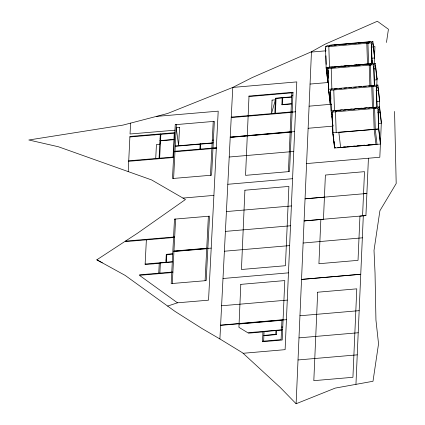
<?xml version="1.0" encoding="UTF-8"?>
<svg xmlns="http://www.w3.org/2000/svg" width="425" height="425" viewBox="0 0 425 425"><rect width="100%" height="100%" fill="white"/><g stroke="black" fill="none" stroke-linecap="round" stroke-linejoin="round"><path stroke-width="0.64" d="M128.201 171.684L129.912 136.478L174.834 132.669M263.627 341.642L264.074 331.335M274.832 113.337L275.49 98.233L291.693 96.836M275.389 113.289L276.048 98.186M282.195 97.654L281.881 104.789L291.38 103.971M282.444 104.741L282.752 97.607M275.751 334.64L275.931 330.56M276.489 330.512L276.308 334.592L263.888 335.665M288.426 171.652L291.863 92.863M394.565 111.435L396.19 183.531L379.897 210.763L374.016 250.389L375.031 272.951L375.944 320.03L378.542 343.841L372.996 381.273L335.208 388.105L296.113 403.75L311.467 51.749L324.902 44.28L377.358 21.25L388.434 29.245L386.463 42.473M320.848 219.47L318.92 263.723L358.025 260.35L359.954 216.097L362.573 215.863L364.501 171.663L325.396 175.042L323.467 219.236L304.087 220.915L365.925 215.581L368.427 158.238M327.946 82.036L327.914 82.779L326.145 67.718L325.476 46.877L327.107 45.618L372.916 41.666L374.632 57.965L371.843 58.209M331.505 104.486L330.299 104.593L328.53 89.532L327.866 68.691L329.508 67.182M330.299 104.593L330.209 102.09M330.31 104.343L328.541 89.282L377.878 85.027L379.647 100.088L379.307 107.844M306.59 163.572L379.822 157.255L381.363 121.959L379.594 106.898L331.118 110.835L332.568 123.521M308.13 128.27L332.876 126.14L332.929 124.902M334.47 110.543L333.79 89.951L335.421 88.692M379.594 106.898L377.963 108.157L378.627 128.998L380.396 144.059L334.587 148.012L334.422 144.877M336.18 132.414L335.506 111.823L337.137 110.558M355.953 384.354L363.306 215.81L365.925 215.576M371.981 63.814L372.151 59.904M374.186 64.223L374.473 57.688M374.531 56.382L374.956 46.58L373.633 46.697M376.773 85.441L377.087 78.29M375.939 144.197L374.159 129.386L373.49 108.545L375.126 107.286M130.592 123.123L130.039 133.997L174.962 130.188M146.402 239.339L145.116 264.536L159.253 263.341M154.153 134.916L154.179 134.417M155.725 158.52L156.442 144.511L159.795 144.229M153.112 263.861L153.133 263.362M159.077 158.233L160.321 133.896M159.635 158.185L160.857 134.348M158.727 273.689L159.279 262.841M159.843 273.599L160.395 262.751M165.867 262.283L166.276 254.336L172.709 253.794M166.425 262.236L166.818 254.538L172.693 254.038M173.007 157.548L174.277 132.712M173.607 178.426L176.364 124.578M172.3 283.496L175.599 219.034M199.883 149.143L200.148 143.926M200.441 149.095L200.712 143.878M205.089 280.718L208.383 216.256M210.476 175.297L213.233 121.454M296.113 403.75L280.261 387.488L242.633 352.856L219.906 338.964L232.767 87.428L252.174 77.594L311.467 51.749M330.459 45.326L328.828 46.591L329.497 67.432M332.849 67.139L331.218 68.404L331.882 89.245M368.448 42.054L366.817 43.313L367.487 64.154L332.175 67.198M367.487 64.154L368.603 64.058L367.933 43.217L369.569 41.958L367.933 43.217L325.476 46.877M367.933 43.217L371.285 42.93L372.916 41.666M331.107 111.079L330.438 90.243L332.068 88.979M370.839 63.867L369.208 65.126L369.872 85.967M370.993 85.871L370.324 65.03L371.955 63.771L371.285 42.93M370.324 65.03L371.955 63.766L368.603 64.058M327.866 68.691L373.676 64.743L375.307 63.479L377.076 78.54M334.587 148.012L332.817 132.951L332.153 112.11L333.784 110.851M373.41 85.414L371.779 86.673L372.443 107.514M372.895 86.578L374.526 85.319L372.895 86.578L373.564 107.419M330.438 90.243L376.247 86.291L377.878 85.027M337.939 147.773L377.044 144.399L375.275 129.29L374.611 108.449L376.242 107.185L374.611 108.449L332.153 112.11M219.906 338.964L202.135 328.605L174.988 311.387L125.162 275.4L96.826 259.818L137.519 233.208L185.454 199.511L151.587 179.924L58.448 146.774L28.81 139.995L122.947 125.109L167.609 113.486L232.767 87.428L296.793 81.903L285.117 349.658L243.1 353.287M167.647 306.085L177.48 302.807L208.542 300.172L218.206 111.159L156.427 116.397M362.344 237.83L303.126 243.02M369.883 85.717L371.004 85.622M374.611 108.449L377.963 108.157M375.275 129.29L378.627 128.998L338.853 132.43L340.622 147.491M182.984 198.082L213.897 195.388M324.434 197.136L305.054 198.815L366.892 193.481L363.54 193.763M360.761 274.221L301.538 279.416L360.756 274.306M370.451 41.687L330.225 45.156L330.278 45.592L331.585 45.48M334.204 45.252L336.345 45.066M338.794 44.859L341.583 44.614M344.032 44.407L346.168 44.221M348.617 44.009L351.411 43.77M353.855 43.557L355.996 43.371M358.44 43.164L361.234 42.92M363.683 42.707L366.302 42.484M311.456 52.062L326.007 50.803M371.099 47.117L373.336 46.92M330.161 67.123L332.127 66.959M335.405 66.672L337.365 66.502M339.989 66.279L341.95 66.109M344.574 65.88L347.193 65.657M349.812 65.429L351.778 65.259M354.397 65.036L357.016 64.807M359.635 64.584L361.601 64.414M364.22 64.186L366.839 63.963M375.307 63.479L326.156 67.469L327.925 82.53M332.839 67.389L335.458 67.161M338.077 66.938L340.043 66.767M343.315 66.486L345.281 66.316M347.9 66.088L349.865 65.918M353.143 65.636L355.109 65.466M357.728 65.243L360.347 65.014M362.966 64.791L364.932 64.621M367.551 64.393L370.17 64.17M374.048 68.877L375.727 68.733M310.059 84.065L328.137 82.508M374.228 80.017L377.023 79.778L375.317 65.264L373.867 66.385L374.462 84.888M334.507 89.016L337.126 88.788M339.092 88.623L341.758 88.389M343.926 88.203L346.545 87.975M348.914 87.773L351.565 87.545M353.749 87.353L356.368 87.13M358.737 86.923L361.611 86.679M363.572 86.509L366.196 86.28M368.565 86.078L371.434 85.829M248.992 96.56L292.984 92.767M291.747 95.588L292.862 95.492M275.48 98.478L291.683 97.081M376.061 90.477L378.298 90.281M281.892 104.545L291.391 103.721M309.092 106.17L330.432 104.332M376.8 101.57L379.594 101.325L377.889 86.812L376.438 87.933L377.033 106.436M231.253 117.098L292.15 111.844M292.14 112.094L295.492 111.802M231.227 117.592L292.129 112.343M335.123 110.489L337.742 110.261M340.361 110.032L342.327 109.868M344.946 109.639L347.565 109.411M350.184 109.188L352.15 109.018M354.774 108.789L357.393 108.566M360.012 108.338L361.978 108.168M364.597 107.945L367.216 107.716M369.835 107.493L371.801 107.323M338.433 110.697L340.398 110.527M343.017 110.298L345.637 110.075M348.261 109.847L350.227 109.677M352.846 109.453L354.811 109.283M358.084 108.997L360.049 108.832M362.668 108.603L365.288 108.375M367.907 108.152L369.872 107.982M372.491 107.753L375.116 107.53M377.777 112.343L380.014 112.152M129.885 136.972L174.813 133.163M160.092 138.369L160.65 138.322M159.981 140.601L173.937 139.416M159.965 140.85L173.921 139.666M378.516 123.436L381.31 123.197L379.605 108.683L378.154 109.804L378.749 128.308L380.455 142.821M291.284 131.665L230.228 137.179L294.626 131.628M159.853 143.082L160.411 143.034M230.212 137.429L291.263 132.164M212.272 140.181L213.393 140.085M175.265 146.035L213.249 142.816M175.254 146.28L212.123 143.156M374.159 129.386L332.828 132.701L334.597 147.762L335.718 147.666M173.878 151.348L216.336 147.751M212.973 148.282L216.325 147.996M173.857 151.842L216.309 148.245M128.663 160.809L173.591 157M128.642 161.309L173.565 157.5M337.949 147.47L340.568 147.247M343.193 147.018L345.158 146.853M347.777 146.625L350.397 146.397M353.016 146.173L354.981 146.003M357.6 145.775L360.219 145.552M362.838 145.323L364.804 145.153M368.082 144.872L370.047 144.702M372.667 144.479L374.632 144.309M229.213 157.016L293.76 151.449M227.816 184.285L292.575 178.702M226.424 211.56L291.385 205.955M225.409 231.391L290.519 225.776M125.418 241.118L174.68 236.943M125.391 241.618L174.659 237.437M173.963 251.021L207.862 248.147M173.952 251.265L211.204 248.11M173.937 251.515L207.841 248.641M224.395 251.228L289.653 245.597M165.984 260.052L166.542 260.004M145.143 264.042L172.3 261.742M160.384 262.995L172.29 261.986M139.458 274.832L172.89 271.995M172.863 272.494L139.432 275.326L177.48 302.807M222.998 278.502L288.463 272.85M221.606 305.772L287.279 300.108M299.949 315.764L359.168 310.654M220.617 325.109L283.082 319.722M220.602 325.359L286.423 319.68M239.068 324.015L281.945 320.312L281.1 339.639L262.528 341.243M281.647 327.101L282.763 327.006M248.513 332.674L282.646 329.731M264.063 331.58L281.515 330.076M263.898 335.415L276.319 334.348M298.987 337.864L358.206 332.754M298.021 359.964L357.239 354.854M96.826 259.818L102.319 262.831M374.632 57.965L372.927 43.451L371.482 44.572L372.072 63.075M327.648 67.591L328.339 73.483M326.336 67.66L326.634 70.183M326.783 71.442L327.006 73.339M327.229 75.23L327.447 77.122M327.67 79.018L327.893 80.909M328.945 91.364L329.168 93.256M329.317 94.52L329.614 97.043M329.763 98.302L329.986 100.199M331.447 112.28L331.739 114.803M331.888 116.067L332.111 117.959M332.334 119.855L332.557 121.747M332.733 124.583L332.876 126.14M333.158 134.151L333.381 136.042M333.604 137.934L333.827 139.83M333.976 141.089L334.273 143.613M376.247 86.291L376.917 107.127M373.676 64.743L374.34 85.579M332.345 113.757L332.557 120.36M332.706 124.987L332.94 132.255M330.629 91.885L330.862 99.152M331.011 103.78L331.224 110.388M328.058 70.338L328.312 78.264M328.461 82.891L328.652 88.841M325.672 48.524L325.752 51.165M325.901 55.792L326.177 64.382M240.8 284.368L238.924 327.324L248.492 333.173L262.937 331.925L262.507 341.737L282.195 340.037L284.787 280.574L240.8 284.368M244.906 190.219L241.448 269.503L285.441 265.71L288.899 186.421L244.906 190.219M249.013 96.066L245.554 175.35L289.547 171.557L293.006 92.273L249.013 96.066M272.069 100.093L271.479 113.629L275.421 99.806L272.069 100.093M317.677 292.214L313.815 380.667L352.925 377.294L356.782 288.841L317.677 292.214M175.243 124.674L172.492 178.516L211.597 175.201L214.349 121.359L175.243 124.674M174.484 219.13L171.185 283.592L206.205 280.622L209.498 216.16L174.484 219.13M179.557 127.388L178.617 145.748L176.205 127.67L179.557 127.388"/></g></svg>
